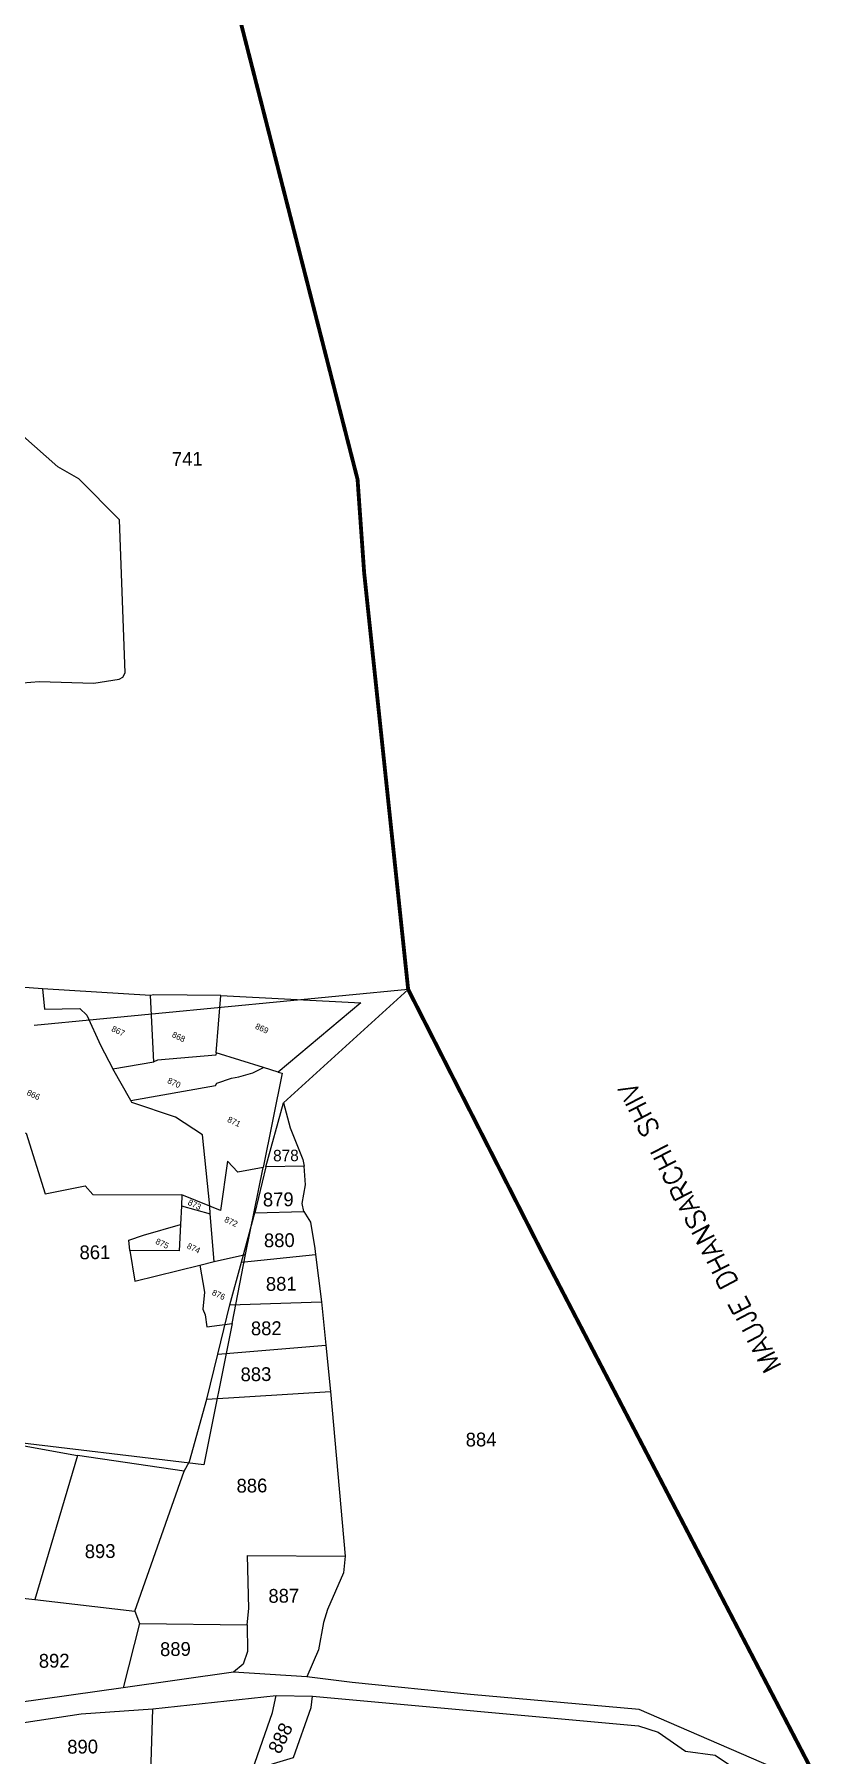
# Model space of a CAD drawing. Header units: metres. Extents: x 257898 to 399530132, y -350026824 to 2185287.
# Drawn here: x 261884 to 262418, y 2179043 to 2180192 of the extents above; entities that cross this region are included whole.
import ezdxf

# ---------------------------------------------------------------- set-up
doc = ezdxf.new("R2010")
doc.units = ezdxf.units.M
for name, color, linetype in [('POLY_PARCEL', 6, 'Continuous'), ('POLY_ROAD', 30, 'Continuous'), ('TEXT_MAPOUT', 7, 'Continuous'), ('TEXT_PARCEL', 7, 'Continuous'), ('V_BOUND_LINE', 7, 'Continuous')]:
    doc.layers.add(name, color=color, linetype=linetype)
doc.styles.get("Standard").update_dxf_attribs({"font": 'simplex.shx'})
doc.styles.add('TEXT_MAP', font='', dxfattribs={"height": 1.8})
doc.styles.get('TEXT_MAP').set_extended_font_data('Kruti Dev 050')

msp = doc.modelspace()

# ---------------------------------------------------------------- linework, layer by layer
at = {"layer": 'POLY_PARCEL'}
for points in [[(261851.4, 2179737.6), (261854.2, 2179749.9), (261856.2, 2179752.8), (261860.8, 2179755.8), (261865.2, 2179757.7), (261887.6, 2179759.4), (261924.1, 2179758.4), (261940.9, 2179761), (261943.4, 2179762.3), (261945, 2179765.2), (261941.1, 2179867.4), (261914, 2179894.7), (261900, 2179902.8), (261876.5, 2179923.6), (261792.5, 2179904.5)], [(261889.8, 2179554.2), (261859.7, 2179556.3), (261788.7, 2179547.8), (261791.5, 2179521.6), (261781.2, 2179518.5), (261770.7, 2179517.7), (261766.1, 2179516.4), (261772.1, 2179489.6), (261762.9, 2179487.2), (261759.2, 2179487.2), (261745.7, 2179484.5), (261746.5, 2179470.8)], [(262134, 2179553.7), (261884.1, 2179529.5)], [(261889.8, 2179554.2), (261891, 2179540.6), (261914.7, 2179540.9), (261919.3, 2179536.4), (261928.4, 2179516.5), (261936.8, 2179500.6)], [(261961.8, 2179549.6), (261889.8, 2179554.2)], [(262050.8, 2179477.9), (262134, 2179553.7)], [(262008.9, 2179549.7), (261963.9, 2179550), (261961.8, 2179549.6)], [(261964.2, 2179505.3), (261961.8, 2179549.6)], [(262005.7, 2179511.3), (262008.9, 2179549.7)], [(262008.9, 2179549.7), (262102.4, 2179544.7), (262047.2, 2179498.5)], [(261936.8, 2179500.6), (261964.2, 2179505.3)], [(262005.7, 2179511.3), (262005.6, 2179509.7), (261966.5, 2179506.4), (261964.2, 2179505.3)], [(262037.3, 2179501.5), (262005.7, 2179511.3)], [(261948.7, 2179479.5), (261936.8, 2179500.6)], [(261948.7, 2179479.5), (262005.3, 2179489.5), (262006.1, 2179491), (262016, 2179494.5), (262020.9, 2179495.2), (262030.2, 2179497.9), (262037.3, 2179501.5)], [(262047.2, 2179498.5), (262049.8, 2179497.7), (262037.1, 2179434.8)], [(262047.2, 2179498.5), (262037.3, 2179501.5)], [(262001.4, 2179408.9), (261996.6, 2179456.6), (261978.5, 2179468.3), (261949.5, 2179478.1), (261948.7, 2179479.5)], [(262039, 2179435.2), (262050.8, 2179477.9)], [(262050.8, 2179477.9), (262055.2, 2179461.2), (262063.7, 2179440), (262064.6, 2179435.7)], [(261857.8, 2179460.4), (261878.7, 2179457.7), (261891.5, 2179417.2), (261918.2, 2179422.5), (261923.4, 2179416.6), (261982.8, 2179416.5)], [(262037.1, 2179434.8), (262020.2, 2179431.7), (262013.4, 2179438.9), (262008.6, 2179405.9), (262001.4, 2179408.9)], [(262064.6, 2179435.7), (262039, 2179435.2)], [(262064.4, 2179405.4), (262063.2, 2179410.7), (262065.5, 2179423.2), (262064.6, 2179435.7)], [(262025.3, 2179376.6), (262037.1, 2179434.8)], [(262039, 2179435.2), (262031.6, 2179404.5)], [(261982.8, 2179416.5), (261982.5, 2179409.2)], [(262001.4, 2179408.9), (261982.8, 2179416.5)], [(261982.5, 2179409.2), (261981.8, 2179396.7)], [(261982.5, 2179409.2), (262001.8, 2179403.8)], [(262001.8, 2179403.8), (262001.4, 2179408.9)], [(262004.5, 2179371.9), (262001.8, 2179403.8)], [(262022.6, 2179371.4), (262031.6, 2179404.5)], [(262031.6, 2179404.5), (262064.4, 2179405.4)], [(262064.4, 2179405.4), (262068.7, 2179398.3), (262071.6, 2179380.7), (262072.1, 2179376.7)], [(261948.1, 2179379.2), (261947.4, 2179386.2), (261957.2, 2179389.6), (261981.8, 2179396.7)], [(261981.8, 2179396.7), (261981, 2179379.1), (261948.1, 2179379.2)], [(261948.1, 2179379.2), (261951.3, 2179358.8), (261994.9, 2179369.5)], [(261994.9, 2179369.5), (262004.5, 2179371.9)], [(261994.9, 2179369.5), (261997.9, 2179351.5), (261996.8, 2179340.2), (261998.3, 2179336.4), (261999.4, 2179328.2), (262016.5, 2179330.6)], [(262004.5, 2179371.9), (262025.3, 2179376.6)], [(262014.8, 2179342.9), (262022.6, 2179371.4)], [(262016.5, 2179330.6), (262025.3, 2179376.6)], [(262022.6, 2179371.4), (262072.1, 2179376.7)], [(262072.1, 2179376.7), (262076, 2179345)], [(262014.8, 2179342.9), (262076, 2179345)], [(262076, 2179345), (262079, 2179316.1)], [(262006.8, 2179310.1), (262014.8, 2179342.9)], [(262016.5, 2179330.6), (261997.4, 2179236.2), (261859.4, 2179252.5)], [(261999.5, 2179279.9), (262006.8, 2179310.1)], [(262006.8, 2179310.1), (262079, 2179316.1)], [(262079, 2179316.1), (262082.2, 2179285.1)], [(261984.4, 2179231.8), (261988, 2179238.3), (261999.5, 2179279.9)], [(261999.5, 2179279.9), (262082.2, 2179285.1)], [(262082.2, 2179285.1), (262091.9, 2179175.1)], [(261721, 2179272), (261833.2, 2179256.7), (261913.1, 2179242.3)], [(261913.1, 2179242.3), (261884.5, 2179146.1)], [(261984.4, 2179231.8), (261913.1, 2179242.3)], [(261951.4, 2179138.3), (261984.4, 2179231.8)], [(262026.4, 2179129.1), (262027.5, 2179140.1), (262026.7, 2179175.5), (262091.9, 2179175.1)], [(262091.9, 2179175.1), (262090.7, 2179163.9), (262080.2, 2179139.5), (262077.4, 2179130.8), (262074, 2179112.5), (262066.3, 2179094.5)], [(261840.1, 2179095.5), (261868.7, 2179147.9), (261884.5, 2179146.1)], [(261884.5, 2179146.1), (261951.4, 2179138.3)], [(261951.4, 2179138.3), (261954.5, 2179130)], [(261954.5, 2179130), (261943.6, 2179087.1)], [(261954.5, 2179130), (262026.4, 2179129.1)], [(262026.4, 2179129.1), (262026.6, 2179111.4), (262023.7, 2179103), (262017.3, 2179097.5)], [(262030, 2179032.4), (262043.4, 2179070.7), (262045.8, 2179081.9)], [(262030, 2179032.4), (262057.5, 2179040.6), (262069.2, 2179073.9), (262070, 2179081.6)], [(261964.5, 2179010.5), (261962.4, 2179037.2), (261963.5, 2179073)]]:
    msp.add_lwpolyline(points, dxfattribs=at)
at = {"layer": 'POLY_ROAD'}
for points in [[(262017.3, 2179097.5), (261943.6, 2179087.1)], [(262066.3, 2179094.5), (262017.3, 2179097.5)], [(262410.2, 2179019.8), (262288.4, 2179072.6), (262175.7, 2179082.6), (262096.7, 2179090.7), (262066.3, 2179094.5)], [(261943.6, 2179087.1), (261872.6, 2179077.1)], [(261963.5, 2179073), (262045.8, 2179081.9)], [(262045.8, 2179081.9), (262070, 2179081.6)], [(262070, 2179081.6), (262287.9, 2179061.8), (262301.1, 2179057.5), (262319.2, 2179044.9), (262339.2, 2179042.2), (262360.9, 2179027.5), (262392.9, 2179013.6), (262417.5, 2179006.9)], [(261864.1, 2179061.9), (261915.5, 2179069.8), (261963.5, 2179073)]]:
    msp.add_lwpolyline(points, dxfattribs=at)
at = {"layer": 'V_BOUND_LINE', "const_width": 2.56}
for points in [[(262134, 2179553.7), (262104.6, 2179832.1), (262100.2, 2179894.4), (262009.2, 2180250.4)], [(262410.2, 2179019.8), (262408.8, 2179022.2), (262222.9, 2179379.1), (262134, 2179553.7)]]:
    msp.add_lwpolyline(points, dxfattribs=at)

# ---------------------------------------------------------------- texts
at = {"layer": 'TEXT_MAPOUT'}
msp.add_text('MAUJE DHANSARCHI SHIV', height=12.793, rotation=117.2478, dxfattribs=at).set_placement((262383.7, 2179301.8))
at = {"layer": 'TEXT_PARCEL', "style": 'TEXT_MAP'}
for s, height, rotation, p in [('741', 9.21, 0.6646, (261976.2, 2179903.4)), ('867', 4.02, 334.9604, (261935.4, 2179526)), ('869', 4.02, 334.9604, (262031.4, 2179527.7)), ('868', 4.02, 334.9604, (261975.8, 2179522.1)), ('870', 4.02, 334.9604, (261972.7, 2179491.4)), ('866', 4.02, 334.9604, (261878.8, 2179483.4)), ('871', 4.02, 334.9604, (262012.8, 2179465.4)), ('878', 7.68, 0.6646, (262043.8, 2179438.8)), ('873', 4.02, 334.9604, (261986.4, 2179410)), ('879', 9.21, 0.6646, (262037, 2179408.7)), ('872', 4.02, 334.9604, (262010.8, 2179398.6)), ('880', 9.21, 0.6646, (262037.7, 2179381.4)), ('861', 9.21, 0.6646, (261914.5, 2179373.4)), ('875', 4.02, 334.9604, (261964.8, 2179384)), ('874', 4.02, 334.9604, (261985.8, 2179380.9)), ('881', 9.21, 0.6646, (262039, 2179352.3)), ('876', 4.02, 334.9604, (262002.5, 2179349.8)), ('882', 9.21, 0.6646, (262029, 2179322.6)), ('883', 9.21, 0.6646, (262022.1, 2179291.9)), ('884', 9.21, 0.6646, (262172.5, 2179248.3)), ('886', 9.21, 0.6646, (262019.4, 2179217.5)), ('893', 9.21, 0.6646, (261918, 2179173.7)), ('887', 9.21, 0.6646, (262040.7, 2179143.9)), ('889', 9.21, 0.6646, (261968.3, 2179108.3)), ('892', 9.21, 0.6646, (261887.3, 2179100.5)), ('888', 9.21, 64.0814, (262048.3, 2179042.3)), ('890', 9.21, 0.6646, (261906.3, 2179043.1))]:
    msp.add_text(s, height=height, rotation=rotation, dxfattribs=at).set_placement(p)

doc.saveas('drawing.dxf')
